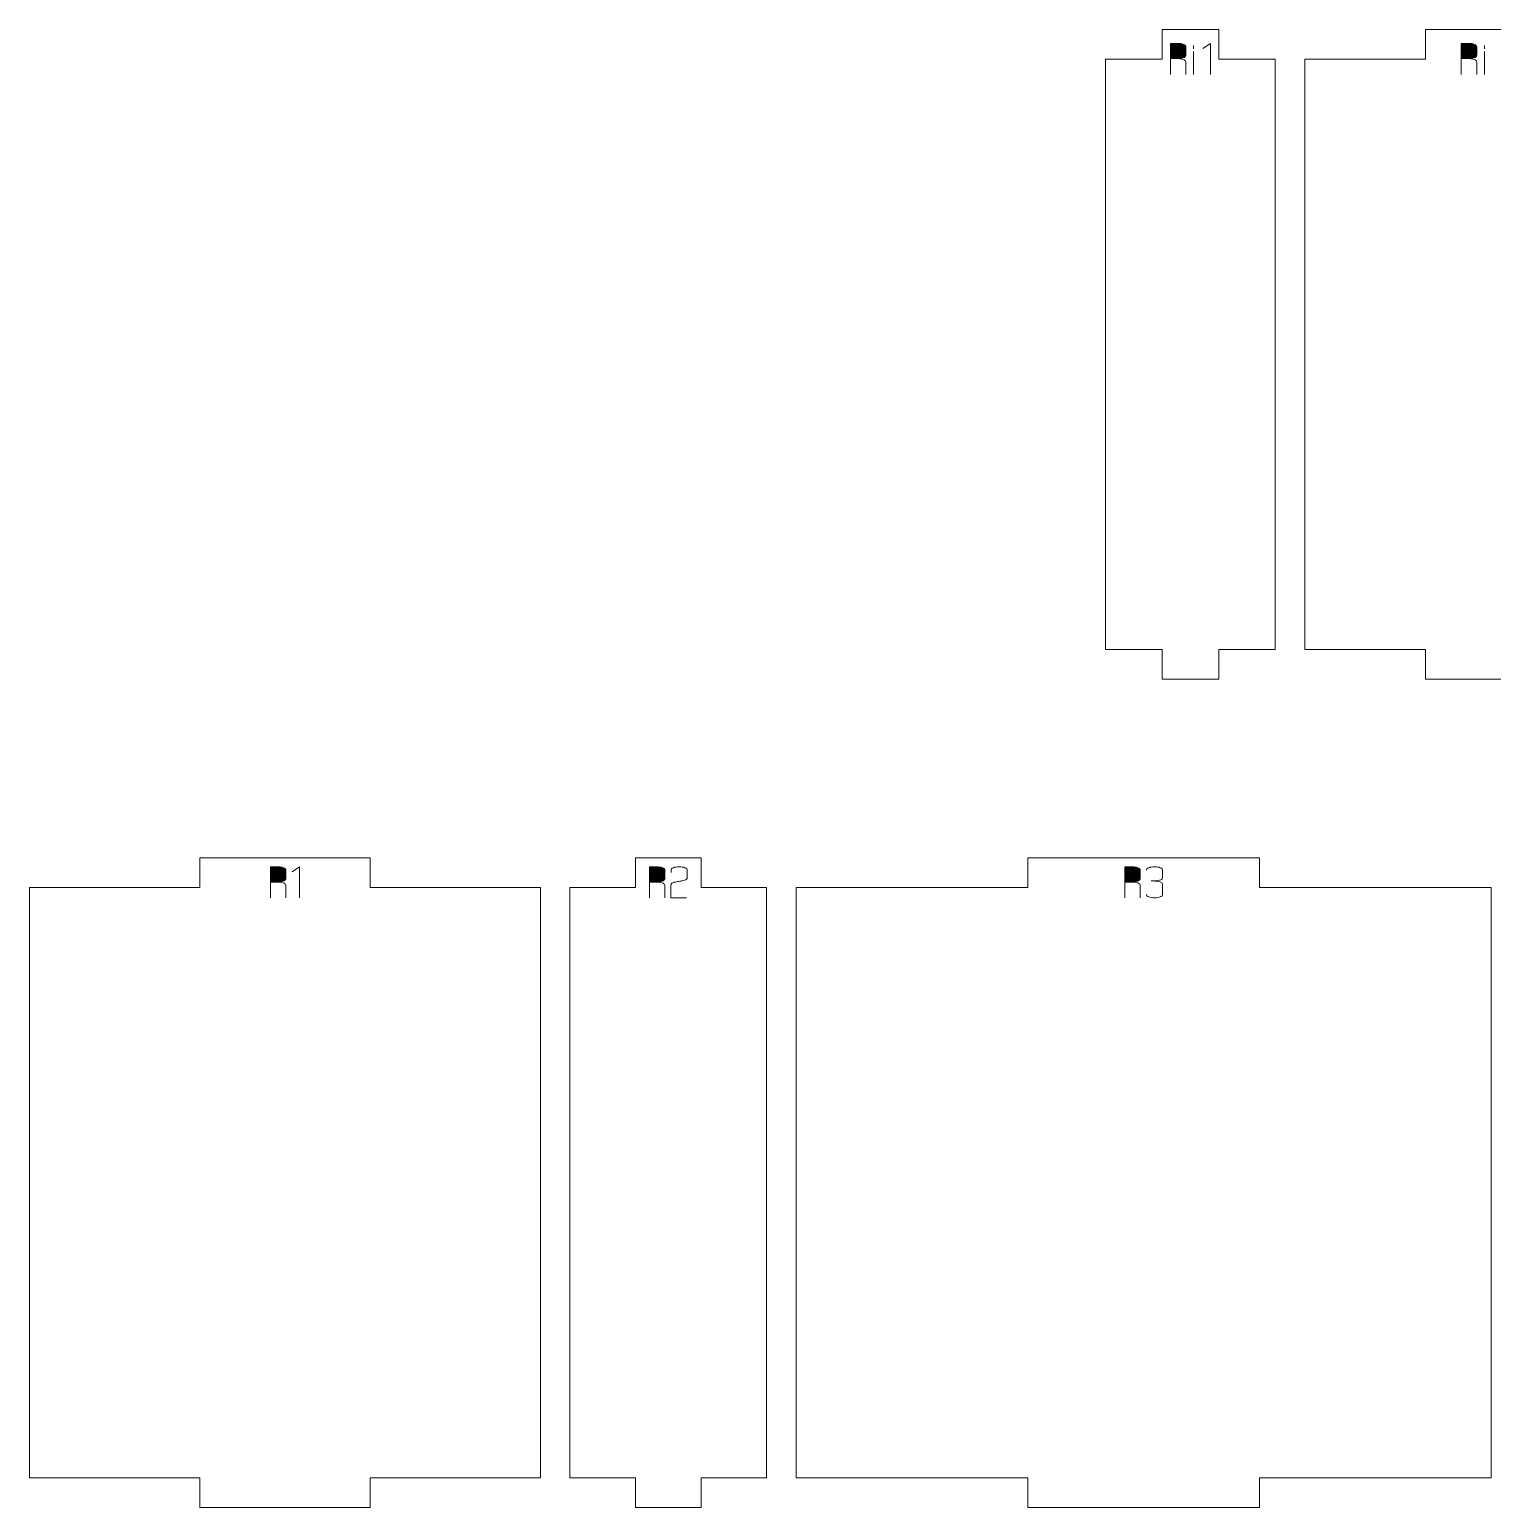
# Model space of a CAD drawing. Header units: centimetres. Extents: x -249 to 275, y -506 to 461.
# Drawn here: x 38 to 52.86, y 61.66 to 76.68 of the extents above; entities that cross this region are included whole.
import ezdxf

# ---------------------------------------------------------------- set-up
doc = ezdxf.new("R2010")
doc.units = ezdxf.units.CM
doc.header["$MEASUREMENT"] = 0
doc.layers.add('Capa 1', color=7, linetype='Continuous')

msp = doc.modelspace()

# ---------------------------------------------------------------- hatches: boundary and pattern name
at = {"layer": 'Capa 1', "true_color": 0x3e4095}
h = msp.add_hatch(color=175, dxfattribs=at)
edge = h.paths.add_edge_path()
edge.add_spline(control_points=[(49.66477, 76.38136), (49.69718, 76.3835), (49.71904, 76.3877), (49.73035, 76.39397), (49.74167, 76.40024), (49.74732, 76.40735), (49.74732, 76.4153), (49.74732, 76.4153), (49.74732, 76.50106), (49.74732, 76.50106), (49.74732, 76.51084), (49.7393, 76.51917), (49.72325, 76.52605), (49.70719, 76.53293), (49.6877, 76.53637), (49.66477, 76.53637), (49.66477, 76.53637), (49.59002, 76.53637), (49.59002, 76.53637), (49.59002, 76.53637), (49.59002, 76.38136), (49.59002, 76.38136), (49.59002, 76.38136), (49.66477, 76.38136), (49.66477, 76.38136)], knot_values=[0, 0, 0, 0, 0.125, 0.125, 0.125, 0.25, 0.25, 0.25, 0.375, 0.375, 0.375, 0.5, 0.5, 0.5, 0.625, 0.625, 0.625, 0.75, 0.75, 0.75, 0.875, 0.875, 0.875, 1, 1, 1, 1], degree=3, periodic=1)
h = msp.add_hatch(color=175, dxfattribs=at)
edge = h.paths.add_edge_path()
edge.add_spline(control_points=[(49.59002, 76.21993), (49.59002, 76.21993), (49.59002, 76.53637), (49.59002, 76.53637), (49.59002, 76.53637), (49.66477, 76.53637), (49.66477, 76.53637), (49.6877, 76.53637), (49.70719, 76.53293), (49.72325, 76.52605), (49.7393, 76.51917), (49.74732, 76.51084), (49.74732, 76.50106), (49.74732, 76.50106), (49.74732, 76.4153), (49.74732, 76.4153), (49.74732, 76.40735), (49.74167, 76.40024), (49.73035, 76.39397), (49.71904, 76.3877), (49.69718, 76.3835), (49.66477, 76.38136), (49.69718, 76.37922), (49.71904, 76.37502), (49.73035, 76.36875), (49.74167, 76.36248), (49.74732, 76.35537), (49.74732, 76.34742), (49.74732, 76.34742), (49.74732, 76.21993), (49.74732, 76.21993), (49.74732, 76.21993), (49.74732, 76.34742), (49.74732, 76.34742), (49.74732, 76.35537), (49.74167, 76.36248), (49.73035, 76.36875), (49.71904, 76.37502), (49.69718, 76.37922), (49.66477, 76.38136), (49.66477, 76.38136), (49.59002, 76.38136), (49.59002, 76.38136), (49.59002, 76.38136), (49.59002, 76.21993), (49.59002, 76.21993)], knot_values=[0, 0, 0, 0, 0.06666667, 0.06666667, 0.06666667, 0.13333333, 0.13333333, 0.13333333, 0.2, 0.2, 0.2, 0.26666667, 0.26666667, 0.26666667, 0.33333333, 0.33333333, 0.33333333, 0.4, 0.4, 0.4, 0.46666667, 0.46666667, 0.46666667, 0.53333333, 0.53333333, 0.53333333, 0.6, 0.6, 0.6, 0.66666667, 0.66666667, 0.66666667, 0.73333333, 0.73333333, 0.73333333, 0.8, 0.8, 0.8, 0.86666667, 0.86666667, 0.86666667, 0.93333333, 0.93333333, 0.93333333, 1, 1, 1, 1], degree=3, periodic=1)
h = msp.add_hatch(color=175, dxfattribs=at)
edge = h.paths.add_edge_path()
edge.add_spline(control_points=[(49.82528, 76.48271), (49.82528, 76.48271), (49.82574, 76.51527), (49.82574, 76.51527), (49.82574, 76.51527), (49.82528, 76.48271), (49.82528, 76.48271)], knot_values=[0, 0, 0, 0, 0.5, 0.5, 0.5, 1, 1, 1, 1], degree=3, periodic=1)
h = msp.add_hatch(color=175, dxfattribs=at)
edge = h.paths.add_edge_path()
edge.add_spline(control_points=[(49.82528, 76.21993), (49.82528, 76.21993), (49.82528, 76.45382), (49.82528, 76.45382), (49.82528, 76.45382), (49.82528, 76.21993), (49.82528, 76.21993)], knot_values=[0, 0, 0, 0, 0.5, 0.5, 0.5, 1, 1, 1, 1], degree=3, periodic=1)
h = msp.add_hatch(color=175, dxfattribs=at)
edge = h.paths.add_edge_path()
edge.add_spline(control_points=[(49.99635, 76.53683), (49.99635, 76.53683), (49.92022, 76.48409), (49.92022, 76.48409), (49.92022, 76.48409), (49.99635, 76.53683), (49.99635, 76.53683), (49.99635, 76.53683), (49.99635, 76.21993), (49.99635, 76.21993), (49.99635, 76.21993), (49.99635, 76.53683), (49.99635, 76.53683)], knot_values=[0, 0, 0, 0, 0.25, 0.25, 0.25, 0.5, 0.5, 0.5, 0.75, 0.75, 0.75, 1, 1, 1, 1], degree=3, periodic=1)
h = msp.add_hatch(color=175, dxfattribs=at)
edge = h.paths.add_edge_path()
edge.add_spline(control_points=[(52.6209, 76.38136), (52.65331, 76.3835), (52.67517, 76.3877), (52.68648, 76.39397), (52.6978, 76.40024), (52.70345, 76.40735), (52.70345, 76.4153), (52.70345, 76.4153), (52.70345, 76.50106), (52.70345, 76.50106), (52.70345, 76.51084), (52.69543, 76.51917), (52.67938, 76.52605), (52.66332, 76.53293), (52.64383, 76.53637), (52.6209, 76.53637), (52.6209, 76.53637), (52.54615, 76.53637), (52.54615, 76.53637), (52.54615, 76.53637), (52.54615, 76.38136), (52.54615, 76.38136), (52.54615, 76.38136), (52.6209, 76.38136), (52.6209, 76.38136)], knot_values=[0, 0, 0, 0, 0.125, 0.125, 0.125, 0.25, 0.25, 0.25, 0.375, 0.375, 0.375, 0.5, 0.5, 0.5, 0.625, 0.625, 0.625, 0.75, 0.75, 0.75, 0.875, 0.875, 0.875, 1, 1, 1, 1], degree=3, periodic=1)
h = msp.add_hatch(color=175, dxfattribs=at)
edge = h.paths.add_edge_path()
edge.add_spline(control_points=[(52.54615, 76.21993), (52.54615, 76.21993), (52.54615, 76.53637), (52.54615, 76.53637), (52.54615, 76.53637), (52.6209, 76.53637), (52.6209, 76.53637), (52.64383, 76.53637), (52.66332, 76.53293), (52.67938, 76.52605), (52.69543, 76.51917), (52.70345, 76.51084), (52.70345, 76.50106), (52.70345, 76.50106), (52.70345, 76.4153), (52.70345, 76.4153), (52.70345, 76.40735), (52.6978, 76.40024), (52.68648, 76.39397), (52.67517, 76.3877), (52.65331, 76.3835), (52.6209, 76.38136), (52.65331, 76.37922), (52.67517, 76.37502), (52.68648, 76.36875), (52.6978, 76.36248), (52.70345, 76.35537), (52.70345, 76.34742), (52.70345, 76.34742), (52.70345, 76.21993), (52.70345, 76.21993), (52.70345, 76.21993), (52.70345, 76.34742), (52.70345, 76.34742), (52.70345, 76.35537), (52.6978, 76.36248), (52.68648, 76.36875), (52.67517, 76.37502), (52.65331, 76.37922), (52.6209, 76.38136), (52.6209, 76.38136), (52.54615, 76.38136), (52.54615, 76.38136), (52.54615, 76.38136), (52.54615, 76.21993), (52.54615, 76.21993)], knot_values=[0, 0, 0, 0, 0.06666667, 0.06666667, 0.06666667, 0.13333333, 0.13333333, 0.13333333, 0.2, 0.2, 0.2, 0.26666667, 0.26666667, 0.26666667, 0.33333333, 0.33333333, 0.33333333, 0.4, 0.4, 0.4, 0.46666667, 0.46666667, 0.46666667, 0.53333333, 0.53333333, 0.53333333, 0.6, 0.6, 0.6, 0.66666667, 0.66666667, 0.66666667, 0.73333333, 0.73333333, 0.73333333, 0.8, 0.8, 0.8, 0.86666667, 0.86666667, 0.86666667, 0.93333333, 0.93333333, 0.93333333, 1, 1, 1, 1], degree=3, periodic=1)
h = msp.add_hatch(color=175, dxfattribs=at)
edge = h.paths.add_edge_path()
edge.add_spline(control_points=[(52.78141, 76.48271), (52.78141, 76.48271), (52.78187, 76.51527), (52.78187, 76.51527), (52.78187, 76.51527), (52.78141, 76.48271), (52.78141, 76.48271)], knot_values=[0, 0, 0, 0, 0.5, 0.5, 0.5, 1, 1, 1, 1], degree=3, periodic=1)
h = msp.add_hatch(color=175, dxfattribs=at)
edge = h.paths.add_edge_path()
edge.add_spline(control_points=[(52.78141, 76.21993), (52.78141, 76.21993), (52.78141, 76.45382), (52.78141, 76.45382), (52.78141, 76.45382), (52.78141, 76.21993), (52.78141, 76.21993)], knot_values=[0, 0, 0, 0, 0.5, 0.5, 0.5, 1, 1, 1, 1], degree=3, periodic=1)
h = msp.add_hatch(color=175, dxfattribs=at)
edge = h.paths.add_edge_path()
edge.add_spline(control_points=[(40.51949, 68.01522), (40.5519, 68.01736), (40.57376, 68.02156), (40.58507, 68.02783), (40.59639, 68.0341), (40.60204, 68.04121), (40.60204, 68.04916), (40.60204, 68.04916), (40.60204, 68.13492), (40.60204, 68.13492), (40.60204, 68.1447), (40.59402, 68.15303), (40.57797, 68.15991), (40.56191, 68.16679), (40.54242, 68.17023), (40.51949, 68.17023), (40.51949, 68.17023), (40.44474, 68.17023), (40.44474, 68.17023), (40.44474, 68.17023), (40.44474, 68.01522), (40.44474, 68.01522), (40.44474, 68.01522), (40.51949, 68.01522), (40.51949, 68.01522)], knot_values=[0, 0, 0, 0, 0.125, 0.125, 0.125, 0.25, 0.25, 0.25, 0.375, 0.375, 0.375, 0.5, 0.5, 0.5, 0.625, 0.625, 0.625, 0.75, 0.75, 0.75, 0.875, 0.875, 0.875, 1, 1, 1, 1], degree=3, periodic=1)
h = msp.add_hatch(color=175, dxfattribs=at)
edge = h.paths.add_edge_path()
edge.add_spline(control_points=[(40.44474, 67.85379), (40.44474, 67.85379), (40.44474, 68.17023), (40.44474, 68.17023), (40.44474, 68.17023), (40.51949, 68.17023), (40.51949, 68.17023), (40.54242, 68.17023), (40.56191, 68.16679), (40.57797, 68.15991), (40.59402, 68.15303), (40.60204, 68.1447), (40.60204, 68.13492), (40.60204, 68.13492), (40.60204, 68.04916), (40.60204, 68.04916), (40.60204, 68.04121), (40.59639, 68.0341), (40.58507, 68.02783), (40.57376, 68.02156), (40.5519, 68.01736), (40.51949, 68.01522), (40.5519, 68.01308), (40.57376, 68.00888), (40.58507, 68.00261), (40.59639, 67.99634), (40.60204, 67.98923), (40.60204, 67.98128), (40.60204, 67.98128), (40.60204, 67.85379), (40.60204, 67.85379), (40.60204, 67.85379), (40.60204, 67.98128), (40.60204, 67.98128), (40.60204, 67.98923), (40.59639, 67.99634), (40.58507, 68.00261), (40.57376, 68.00888), (40.5519, 68.01308), (40.51949, 68.01522), (40.51949, 68.01522), (40.44474, 68.01522), (40.44474, 68.01522), (40.44474, 68.01522), (40.44474, 67.85379), (40.44474, 67.85379)], knot_values=[0, 0, 0, 0, 0.06666667, 0.06666667, 0.06666667, 0.13333333, 0.13333333, 0.13333333, 0.2, 0.2, 0.2, 0.26666667, 0.26666667, 0.26666667, 0.33333333, 0.33333333, 0.33333333, 0.4, 0.4, 0.4, 0.46666667, 0.46666667, 0.46666667, 0.53333333, 0.53333333, 0.53333333, 0.6, 0.6, 0.6, 0.66666667, 0.66666667, 0.66666667, 0.73333333, 0.73333333, 0.73333333, 0.8, 0.8, 0.8, 0.86666667, 0.86666667, 0.86666667, 0.93333333, 0.93333333, 0.93333333, 1, 1, 1, 1], degree=3, periodic=1)
h = msp.add_hatch(color=175, dxfattribs=at)
edge = h.paths.add_edge_path()
edge.add_spline(control_points=[(40.741, 68.17069), (40.741, 68.17069), (40.66487, 68.11795), (40.66487, 68.11795), (40.66487, 68.11795), (40.741, 68.17069), (40.741, 68.17069), (40.741, 68.17069), (40.741, 67.85379), (40.741, 67.85379), (40.741, 67.85379), (40.741, 68.17069), (40.741, 68.17069)], knot_values=[0, 0, 0, 0, 0.25, 0.25, 0.25, 0.5, 0.5, 0.5, 0.75, 0.75, 0.75, 1, 1, 1, 1], degree=3, periodic=1)
h = msp.add_hatch(color=175, dxfattribs=at)
edge = h.paths.add_edge_path()
edge.add_spline(control_points=[(44.3701, 68.01522), (44.40251, 68.01736), (44.42437, 68.02156), (44.43568, 68.02783), (44.447, 68.0341), (44.45265, 68.04121), (44.45265, 68.04916), (44.45265, 68.04916), (44.45265, 68.13492), (44.45265, 68.13492), (44.45265, 68.1447), (44.44463, 68.15303), (44.42858, 68.15991), (44.41252, 68.16679), (44.39303, 68.17023), (44.3701, 68.17023), (44.3701, 68.17023), (44.29535, 68.17023), (44.29535, 68.17023), (44.29535, 68.17023), (44.29535, 68.01522), (44.29535, 68.01522), (44.29535, 68.01522), (44.3701, 68.01522), (44.3701, 68.01522)], knot_values=[0, 0, 0, 0, 0.125, 0.125, 0.125, 0.25, 0.25, 0.25, 0.375, 0.375, 0.375, 0.5, 0.5, 0.5, 0.625, 0.625, 0.625, 0.75, 0.75, 0.75, 0.875, 0.875, 0.875, 1, 1, 1, 1], degree=3, periodic=1)
h = msp.add_hatch(color=175, dxfattribs=at)
edge = h.paths.add_edge_path()
edge.add_spline(control_points=[(44.29535, 67.85379), (44.29535, 67.85379), (44.29535, 68.17023), (44.29535, 68.17023), (44.29535, 68.17023), (44.3701, 68.17023), (44.3701, 68.17023), (44.39303, 68.17023), (44.41252, 68.16679), (44.42858, 68.15991), (44.44463, 68.15303), (44.45265, 68.1447), (44.45265, 68.13492), (44.45265, 68.13492), (44.45265, 68.04916), (44.45265, 68.04916), (44.45265, 68.04121), (44.447, 68.0341), (44.43568, 68.02783), (44.42437, 68.02156), (44.40251, 68.01736), (44.3701, 68.01522), (44.40251, 68.01308), (44.42437, 68.00888), (44.43568, 68.00261), (44.447, 67.99634), (44.45265, 67.98923), (44.45265, 67.98128), (44.45265, 67.98128), (44.45265, 67.85379), (44.45265, 67.85379), (44.45265, 67.85379), (44.45265, 67.98128), (44.45265, 67.98128), (44.45265, 67.98923), (44.447, 67.99634), (44.43568, 68.00261), (44.42437, 68.00888), (44.40251, 68.01308), (44.3701, 68.01522), (44.3701, 68.01522), (44.29535, 68.01522), (44.29535, 68.01522), (44.29535, 68.01522), (44.29535, 67.85379), (44.29535, 67.85379)], knot_values=[0, 0, 0, 0, 0.06666667, 0.06666667, 0.06666667, 0.13333333, 0.13333333, 0.13333333, 0.2, 0.2, 0.2, 0.26666667, 0.26666667, 0.26666667, 0.33333333, 0.33333333, 0.33333333, 0.4, 0.4, 0.4, 0.46666667, 0.46666667, 0.46666667, 0.53333333, 0.53333333, 0.53333333, 0.6, 0.6, 0.6, 0.66666667, 0.66666667, 0.66666667, 0.73333333, 0.73333333, 0.73333333, 0.8, 0.8, 0.8, 0.86666667, 0.86666667, 0.86666667, 0.93333333, 0.93333333, 0.93333333, 1, 1, 1, 1], degree=3, periodic=1)
h = msp.add_hatch(color=175, dxfattribs=at)
edge = h.paths.add_edge_path()
edge.add_spline(control_points=[(44.51502, 67.85379), (44.51502, 67.85379), (44.51502, 67.98633), (44.51502, 67.98633), (44.51594, 67.99825), (44.52679, 68.00742), (44.54758, 68.01384), (44.55614, 68.01446), (44.56432, 68.01545), (44.57212, 68.01683), (44.57991, 68.0182), (44.58779, 68.01965), (44.59574, 68.02118), (44.61041, 68.02363), (44.62165, 68.02562), (44.62944, 68.02714), (44.63724, 68.02867), (44.64481, 68.03066), (44.65215, 68.03311), (44.6711, 68.04014), (44.68058, 68.04916), (44.68058, 68.06016), (44.68058, 68.06016), (44.68058, 68.13492), (44.68058, 68.13492), (44.68058, 68.1447), (44.67271, 68.15303), (44.65696, 68.15991), (44.64122, 68.16679), (44.62157, 68.17023), (44.59803, 68.17023), (44.57449, 68.17023), (44.55484, 68.16679), (44.5391, 68.15991), (44.52335, 68.15303), (44.51548, 68.1447), (44.51548, 68.13492), (44.51548, 68.13492), (44.51548, 68.11245), (44.51548, 68.11245), (44.51548, 68.11245), (44.51548, 68.13492), (44.51548, 68.13492), (44.51548, 68.1447), (44.52335, 68.15303), (44.5391, 68.15991), (44.55484, 68.16679), (44.57449, 68.17023), (44.59803, 68.17023), (44.62157, 68.17023), (44.64122, 68.16679), (44.65696, 68.15991), (44.67271, 68.15303), (44.68058, 68.1447), (44.68058, 68.13492), (44.68058, 68.13492), (44.68058, 68.06016), (44.68058, 68.06016), (44.68058, 68.04916), (44.6711, 68.04014), (44.65215, 68.03311), (44.64481, 68.03066), (44.63724, 68.02867), (44.62944, 68.02714), (44.62165, 68.02562), (44.61041, 68.02363), (44.59574, 68.02118), (44.58779, 68.01965), (44.57991, 68.0182), (44.57212, 68.01683), (44.56432, 68.01545), (44.55614, 68.01446), (44.54758, 68.01384), (44.52679, 68.00742), (44.51594, 67.99825), (44.51502, 67.98633), (44.51502, 67.98633), (44.51502, 67.85379), (44.51502, 67.85379), (44.51502, 67.85379), (44.67187, 67.85379), (44.67187, 67.85379), (44.67187, 67.85379), (44.51502, 67.85379), (44.51502, 67.85379)], knot_values=[0, 0, 0, 0, 0.03571429, 0.03571429, 0.03571429, 0.07142857, 0.07142857, 0.07142857, 0.10714286, 0.10714286, 0.10714286, 0.14285714, 0.14285714, 0.14285714, 0.17857143, 0.17857143, 0.17857143, 0.21428571, 0.21428571, 0.21428571, 0.25, 0.25, 0.25, 0.28571429, 0.28571429, 0.28571429, 0.32142857, 0.32142857, 0.32142857, 0.35714286, 0.35714286, 0.35714286, 0.39285714, 0.39285714, 0.39285714, 0.42857143, 0.42857143, 0.42857143, 0.46428571, 0.46428571, 0.46428571, 0.5, 0.5, 0.5, 0.53571429, 0.53571429, 0.53571429, 0.57142857, 0.57142857, 0.57142857, 0.60714286, 0.60714286, 0.60714286, 0.64285714, 0.64285714, 0.64285714, 0.67857143, 0.67857143, 0.67857143, 0.71428571, 0.71428571, 0.71428571, 0.75, 0.75, 0.75, 0.78571429, 0.78571429, 0.78571429, 0.82142857, 0.82142857, 0.82142857, 0.85714286, 0.85714286, 0.85714286, 0.89285714, 0.89285714, 0.89285714, 0.92857143, 0.92857143, 0.92857143, 0.96428571, 0.96428571, 0.96428571, 1, 1, 1, 1], degree=3, periodic=1)
h = msp.add_hatch(color=175, dxfattribs=at)
edge = h.paths.add_edge_path()
edge.add_spline(control_points=[(49.20065, 68.01522), (49.23306, 68.01736), (49.25492, 68.02156), (49.26623, 68.02783), (49.27755, 68.0341), (49.2832, 68.04121), (49.2832, 68.04916), (49.2832, 68.04916), (49.2832, 68.13492), (49.2832, 68.13492), (49.2832, 68.1447), (49.27518, 68.15303), (49.25913, 68.15991), (49.24307, 68.16679), (49.22358, 68.17023), (49.20065, 68.17023), (49.20065, 68.17023), (49.1259, 68.17023), (49.1259, 68.17023), (49.1259, 68.17023), (49.1259, 68.01522), (49.1259, 68.01522), (49.1259, 68.01522), (49.20065, 68.01522), (49.20065, 68.01522)], knot_values=[0, 0, 0, 0, 0.125, 0.125, 0.125, 0.25, 0.25, 0.25, 0.375, 0.375, 0.375, 0.5, 0.5, 0.5, 0.625, 0.625, 0.625, 0.75, 0.75, 0.75, 0.875, 0.875, 0.875, 1, 1, 1, 1], degree=3, periodic=1)
h = msp.add_hatch(color=175, dxfattribs=at)
edge = h.paths.add_edge_path()
edge.add_spline(control_points=[(49.1259, 67.85379), (49.1259, 67.85379), (49.1259, 68.17023), (49.1259, 68.17023), (49.1259, 68.17023), (49.20065, 68.17023), (49.20065, 68.17023), (49.22358, 68.17023), (49.24307, 68.16679), (49.25913, 68.15991), (49.27518, 68.15303), (49.2832, 68.1447), (49.2832, 68.13492), (49.2832, 68.13492), (49.2832, 68.04916), (49.2832, 68.04916), (49.2832, 68.04121), (49.27755, 68.0341), (49.26623, 68.02783), (49.25492, 68.02156), (49.23306, 68.01736), (49.20065, 68.01522), (49.23306, 68.01308), (49.25492, 68.00888), (49.26623, 68.00261), (49.27755, 67.99634), (49.2832, 67.98923), (49.2832, 67.98128), (49.2832, 67.98128), (49.2832, 67.85379), (49.2832, 67.85379), (49.2832, 67.85379), (49.2832, 67.98128), (49.2832, 67.98128), (49.2832, 67.98923), (49.27755, 67.99634), (49.26623, 68.00261), (49.25492, 68.00888), (49.23306, 68.01308), (49.20065, 68.01522), (49.20065, 68.01522), (49.1259, 68.01522), (49.1259, 68.01522), (49.1259, 68.01522), (49.1259, 67.85379), (49.1259, 67.85379)], knot_values=[0, 0, 0, 0, 0.06666667, 0.06666667, 0.06666667, 0.13333333, 0.13333333, 0.13333333, 0.2, 0.2, 0.2, 0.26666667, 0.26666667, 0.26666667, 0.33333333, 0.33333333, 0.33333333, 0.4, 0.4, 0.4, 0.46666667, 0.46666667, 0.46666667, 0.53333333, 0.53333333, 0.53333333, 0.6, 0.6, 0.6, 0.66666667, 0.66666667, 0.66666667, 0.73333333, 0.73333333, 0.73333333, 0.8, 0.8, 0.8, 0.86666667, 0.86666667, 0.86666667, 0.93333333, 0.93333333, 0.93333333, 1, 1, 1, 1], degree=3, periodic=1)
h = msp.add_hatch(color=175, dxfattribs=at)
edge = h.paths.add_edge_path()
edge.add_spline(control_points=[(49.42858, 67.85379), (49.40504, 67.85379), (49.38539, 67.85723), (49.36965, 67.86411), (49.3539, 67.87099), (49.34603, 67.87932), (49.34603, 67.8891), (49.34603, 67.87932), (49.3539, 67.87099), (49.36965, 67.86411), (49.38539, 67.85723), (49.40504, 67.85379), (49.42858, 67.85379), (49.45212, 67.85379), (49.47177, 67.85723), (49.48751, 67.86411), (49.50326, 67.87099), (49.51113, 67.87932), (49.51113, 67.8891), (49.51113, 67.8891), (49.51113, 67.99229), (49.51113, 67.99229), (49.51113, 68.00055), (49.50547, 68.00773), (49.49416, 68.01384), (49.48285, 68.01996), (49.44968, 68.02409), (49.39464, 68.02623), (49.44937, 68.02959), (49.48224, 68.03357), (49.49324, 68.03815), (49.50425, 68.04274), (49.51021, 68.05023), (49.51113, 68.06062), (49.51113, 68.06062), (49.51113, 68.13492), (49.51113, 68.13492), (49.51113, 68.1447), (49.50326, 68.15303), (49.48751, 68.15991), (49.47177, 68.16679), (49.45212, 68.17023), (49.42858, 68.17023), (49.40504, 68.17023), (49.38539, 68.16679), (49.36965, 68.15991), (49.3539, 68.15303), (49.34603, 68.1447), (49.34603, 68.13492), (49.34603, 68.1447), (49.3539, 68.15303), (49.36965, 68.15991), (49.38539, 68.16679), (49.40504, 68.17023), (49.42858, 68.17023), (49.45212, 68.17023), (49.47177, 68.16679), (49.48751, 68.15991), (49.50326, 68.15303), (49.51113, 68.1447), (49.51113, 68.13492), (49.51113, 68.13492), (49.51113, 68.06062), (49.51113, 68.06062), (49.51021, 68.05023), (49.50425, 68.04274), (49.49324, 68.03815), (49.48224, 68.03357), (49.44937, 68.02959), (49.39464, 68.02623), (49.44968, 68.02409), (49.48285, 68.01996), (49.49416, 68.01384), (49.50547, 68.00773), (49.51113, 68.00055), (49.51113, 67.99229), (49.51113, 67.99229), (49.51113, 67.8891), (49.51113, 67.8891), (49.51113, 67.87932), (49.50326, 67.87099), (49.48751, 67.86411), (49.47177, 67.85723), (49.45212, 67.85379), (49.42858, 67.85379)], knot_values=[0, 0, 0, 0, 0.03571429, 0.03571429, 0.03571429, 0.07142857, 0.07142857, 0.07142857, 0.10714286, 0.10714286, 0.10714286, 0.14285714, 0.14285714, 0.14285714, 0.17857143, 0.17857143, 0.17857143, 0.21428571, 0.21428571, 0.21428571, 0.25, 0.25, 0.25, 0.28571429, 0.28571429, 0.28571429, 0.32142857, 0.32142857, 0.32142857, 0.35714286, 0.35714286, 0.35714286, 0.39285714, 0.39285714, 0.39285714, 0.42857143, 0.42857143, 0.42857143, 0.46428571, 0.46428571, 0.46428571, 0.5, 0.5, 0.5, 0.53571429, 0.53571429, 0.53571429, 0.57142857, 0.57142857, 0.57142857, 0.60714286, 0.60714286, 0.60714286, 0.64285714, 0.64285714, 0.64285714, 0.67857143, 0.67857143, 0.67857143, 0.71428571, 0.71428571, 0.71428571, 0.75, 0.75, 0.75, 0.78571429, 0.78571429, 0.78571429, 0.82142857, 0.82142857, 0.82142857, 0.85714286, 0.85714286, 0.85714286, 0.89285714, 0.89285714, 0.89285714, 0.92857143, 0.92857143, 0.92857143, 0.96428571, 0.96428571, 0.96428571, 1, 1, 1, 1], degree=3, periodic=1)

# ---------------------------------------------------------------- linework, layer by layer
at = {"layer": 'Capa 1', "color": 240, "lineweight": 20}
for points in [[(48.93049, 76.37713), (48.93049, 76.37713), (48.93049, 70.37713), (48.93049, 70.37713), (48.93049, 70.37713), (49.50562, 70.37713), (49.50562, 70.37713), (49.50562, 70.37713), (49.50562, 70.07713), (49.50562, 70.07713), (49.50562, 70.07713), (50.08075, 70.07713), (50.08075, 70.07713), (50.08075, 70.07713), (50.08075, 70.37713), (50.08075, 70.37713), (50.08075, 70.37713), (50.65588, 70.37713), (50.65588, 70.37713), (50.65588, 70.37713), (50.65588, 76.37713), (50.65588, 76.37713), (50.65588, 76.37713), (50.08075, 76.37713), (50.08075, 76.37713), (50.08075, 76.37713), (50.08075, 76.67713), (50.08075, 76.67713), (50.08075, 76.67713), (49.50562, 76.67713), (49.50562, 76.67713), (49.50562, 76.67713), (49.50562, 76.37713), (49.50562, 76.37713), (49.50562, 76.37713), (48.93049, 76.37713), (48.93049, 76.37713)], [(50.95588, 76.37713), (50.95588, 76.37713), (50.95588, 70.37713), (50.95588, 70.37713), (50.95588, 70.37713), (52.18116, 70.37713), (52.18116, 70.37713), (52.18116, 70.37713), (52.18116, 70.07713), (52.18116, 70.07713), (52.18116, 70.07713), (53.40644, 70.07713), (53.40644, 70.07713), (53.40644, 70.07713), (53.40644, 70.37713), (53.40644, 70.37713), (53.40644, 70.37713), (54.63171, 70.37713), (54.63171, 70.37713), (54.63171, 70.37713), (54.63171, 76.37713), (54.63171, 76.37713), (54.63171, 76.37713), (53.40644, 76.37713), (53.40644, 76.37713), (53.40644, 76.37713), (53.40644, 76.67713), (53.40644, 76.67713), (53.40644, 76.67713), (52.18116, 76.67713), (52.18116, 76.67713), (52.18116, 76.67713), (52.18116, 76.37713), (52.18116, 76.37713), (52.18116, 76.37713), (50.95588, 76.37713), (50.95588, 76.37713)], [(37.99708, 67.96019), (37.99708, 67.96019), (37.99708, 61.96019), (37.99708, 61.96019), (37.99708, 61.96019), (39.7276, 61.96019), (39.7276, 61.96019), (39.7276, 61.96019), (39.7276, 61.66019), (39.7276, 61.66019), (39.7276, 61.66019), (41.45813, 61.66019), (41.45813, 61.66019), (41.45813, 61.66019), (41.45813, 61.96019), (41.45813, 61.96019), (41.45813, 61.96019), (43.18865, 61.96019), (43.18865, 61.96019), (43.18865, 61.96019), (43.18865, 67.96019), (43.18865, 67.96019), (43.18865, 67.96019), (41.45813, 67.96019), (41.45813, 67.96019), (41.45813, 67.96019), (41.45813, 68.26019), (41.45813, 68.26019), (41.45813, 68.26019), (39.7276, 68.26019), (39.7276, 68.26019), (39.7276, 68.26019), (39.7276, 67.96019), (39.7276, 67.96019), (39.7276, 67.96019), (37.99708, 67.96019), (37.99708, 67.96019)], [(43.48865, 67.96019), (43.48865, 67.96019), (43.48865, 61.96019), (43.48865, 61.96019), (43.48865, 61.96019), (44.15486, 61.96019), (44.15486, 61.96019), (44.15486, 61.96019), (44.15486, 61.66019), (44.15486, 61.66019), (44.15486, 61.66019), (44.82108, 61.66019), (44.82108, 61.66019), (44.82108, 61.66019), (44.82108, 61.96019), (44.82108, 61.96019), (44.82108, 61.96019), (45.48729, 61.96019), (45.48729, 61.96019), (45.48729, 61.96019), (45.48729, 67.96019), (45.48729, 67.96019), (45.48729, 67.96019), (44.82108, 67.96019), (44.82108, 67.96019), (44.82108, 67.96019), (44.82108, 68.26019), (44.82108, 68.26019), (44.82108, 68.26019), (44.15486, 68.26019), (44.15486, 68.26019), (44.15486, 68.26019), (44.15486, 67.96019), (44.15486, 67.96019), (44.15486, 67.96019), (43.48865, 67.96019), (43.48865, 67.96019)], [(45.78729, 67.96019), (45.78729, 67.96019), (45.78729, 61.96019), (45.78729, 61.96019), (45.78729, 61.96019), (48.14144, 61.96019), (48.14144, 61.96019), (48.14144, 61.96019), (48.14144, 61.66019), (48.14144, 61.66019), (48.14144, 61.66019), (50.4956, 61.66019), (50.4956, 61.66019), (50.4956, 61.66019), (50.4956, 61.96019), (50.4956, 61.96019), (50.4956, 61.96019), (52.84975, 61.96019), (52.84975, 61.96019), (52.84975, 61.96019), (52.84975, 67.96019), (52.84975, 67.96019), (52.84975, 67.96019), (50.4956, 67.96019), (50.4956, 67.96019), (50.4956, 67.96019), (50.4956, 68.26019), (50.4956, 68.26019), (50.4956, 68.26019), (48.14144, 68.26019), (48.14144, 68.26019), (48.14144, 68.26019), (48.14144, 67.96019), (48.14144, 67.96019), (48.14144, 67.96019), (45.78729, 67.96019), (45.78729, 67.96019)]]:
    msp.add_open_spline(points, degree=3, knots=[0, 0, 0, 0, 0.08333333, 0.08333333, 0.08333333, 0.16666667, 0.16666667, 0.16666667, 0.25, 0.25, 0.25, 0.33333333, 0.33333333, 0.33333333, 0.41666667, 0.41666667, 0.41666667, 0.5, 0.5, 0.5, 0.58333333, 0.58333333, 0.58333333, 0.66666667, 0.66666667, 0.66666667, 0.75, 0.75, 0.75, 0.83333333, 0.83333333, 0.83333333, 0.91666667, 0.91666667, 0.91666667, 1, 1, 1, 1], dxfattribs=at)
at = {"layer": 'Capa 1', "color": 114, "lineweight": 9}
for points, knots in [([(49.66477, 76.38136), (49.69718, 76.3835), (49.71904, 76.3877), (49.73035, 76.39397), (49.74167, 76.40024), (49.74732, 76.40735), (49.74732, 76.4153), (49.74732, 76.4153), (49.74732, 76.50106), (49.74732, 76.50106), (49.74732, 76.51084), (49.7393, 76.51917), (49.72325, 76.52605), (49.70719, 76.53293), (49.6877, 76.53637), (49.66477, 76.53637), (49.66477, 76.53637), (49.59002, 76.53637), (49.59002, 76.53637), (49.59002, 76.53637), (49.59002, 76.38136), (49.59002, 76.38136), (49.59002, 76.38136), (49.66477, 76.38136), (49.66477, 76.38136)], [0, 0, 0, 0, 0.125, 0.125, 0.125, 0.25, 0.25, 0.25, 0.375, 0.375, 0.375, 0.5, 0.5, 0.5, 0.625, 0.625, 0.625, 0.75, 0.75, 0.75, 0.875, 0.875, 0.875, 1, 1, 1, 1]), ([(49.59002, 76.21993), (49.59002, 76.21993), (49.59002, 76.53637), (49.59002, 76.53637), (49.59002, 76.53637), (49.66477, 76.53637), (49.66477, 76.53637), (49.6877, 76.53637), (49.70719, 76.53293), (49.72325, 76.52605), (49.7393, 76.51917), (49.74732, 76.51084), (49.74732, 76.50106), (49.74732, 76.50106), (49.74732, 76.4153), (49.74732, 76.4153), (49.74732, 76.40735), (49.74167, 76.40024), (49.73035, 76.39397), (49.71904, 76.3877), (49.69718, 76.3835), (49.66477, 76.38136), (49.69718, 76.37922), (49.71904, 76.37502), (49.73035, 76.36875), (49.74167, 76.36248), (49.74732, 76.35537), (49.74732, 76.34742), (49.74732, 76.34742), (49.74732, 76.21993), (49.74732, 76.21993), (49.74732, 76.21993), (49.74732, 76.34742), (49.74732, 76.34742), (49.74732, 76.35537), (49.74167, 76.36248), (49.73035, 76.36875), (49.71904, 76.37502), (49.69718, 76.37922), (49.66477, 76.38136), (49.66477, 76.38136), (49.59002, 76.38136), (49.59002, 76.38136), (49.59002, 76.38136), (49.59002, 76.21993), (49.59002, 76.21993)], [0, 0, 0, 0, 0.06666667, 0.06666667, 0.06666667, 0.13333333, 0.13333333, 0.13333333, 0.2, 0.2, 0.2, 0.26666667, 0.26666667, 0.26666667, 0.33333333, 0.33333333, 0.33333333, 0.4, 0.4, 0.4, 0.46666667, 0.46666667, 0.46666667, 0.53333333, 0.53333333, 0.53333333, 0.6, 0.6, 0.6, 0.66666667, 0.66666667, 0.66666667, 0.73333333, 0.73333333, 0.73333333, 0.8, 0.8, 0.8, 0.86666667, 0.86666667, 0.86666667, 0.93333333, 0.93333333, 0.93333333, 1, 1, 1, 1]), ([(49.82528, 76.48271), (49.82528, 76.48271), (49.82574, 76.51527), (49.82574, 76.51527), (49.82574, 76.51527), (49.82528, 76.48271), (49.82528, 76.48271)], [0, 0, 0, 0, 0.5, 0.5, 0.5, 1, 1, 1, 1]), ([(49.82528, 76.21993), (49.82528, 76.21993), (49.82528, 76.45382), (49.82528, 76.45382), (49.82528, 76.45382), (49.82528, 76.21993), (49.82528, 76.21993)], [0, 0, 0, 0, 0.5, 0.5, 0.5, 1, 1, 1, 1]), ([(49.99635, 76.53683), (49.99635, 76.53683), (49.92022, 76.48409), (49.92022, 76.48409), (49.92022, 76.48409), (49.99635, 76.53683), (49.99635, 76.53683), (49.99635, 76.53683), (49.99635, 76.21993), (49.99635, 76.21993), (49.99635, 76.21993), (49.99635, 76.53683), (49.99635, 76.53683)], [0, 0, 0, 0, 0.25, 0.25, 0.25, 0.5, 0.5, 0.5, 0.75, 0.75, 0.75, 1, 1, 1, 1]), ([(52.6209, 76.38136), (52.65331, 76.3835), (52.67517, 76.3877), (52.68648, 76.39397), (52.6978, 76.40024), (52.70345, 76.40735), (52.70345, 76.4153), (52.70345, 76.4153), (52.70345, 76.50106), (52.70345, 76.50106), (52.70345, 76.51084), (52.69543, 76.51917), (52.67938, 76.52605), (52.66332, 76.53293), (52.64383, 76.53637), (52.6209, 76.53637), (52.6209, 76.53637), (52.54615, 76.53637), (52.54615, 76.53637), (52.54615, 76.53637), (52.54615, 76.38136), (52.54615, 76.38136), (52.54615, 76.38136), (52.6209, 76.38136), (52.6209, 76.38136)], [0, 0, 0, 0, 0.125, 0.125, 0.125, 0.25, 0.25, 0.25, 0.375, 0.375, 0.375, 0.5, 0.5, 0.5, 0.625, 0.625, 0.625, 0.75, 0.75, 0.75, 0.875, 0.875, 0.875, 1, 1, 1, 1]), ([(52.54615, 76.21993), (52.54615, 76.21993), (52.54615, 76.53637), (52.54615, 76.53637), (52.54615, 76.53637), (52.6209, 76.53637), (52.6209, 76.53637), (52.64383, 76.53637), (52.66332, 76.53293), (52.67938, 76.52605), (52.69543, 76.51917), (52.70345, 76.51084), (52.70345, 76.50106), (52.70345, 76.50106), (52.70345, 76.4153), (52.70345, 76.4153), (52.70345, 76.40735), (52.6978, 76.40024), (52.68648, 76.39397), (52.67517, 76.3877), (52.65331, 76.3835), (52.6209, 76.38136), (52.65331, 76.37922), (52.67517, 76.37502), (52.68648, 76.36875), (52.6978, 76.36248), (52.70345, 76.35537), (52.70345, 76.34742), (52.70345, 76.34742), (52.70345, 76.21993), (52.70345, 76.21993), (52.70345, 76.21993), (52.70345, 76.34742), (52.70345, 76.34742), (52.70345, 76.35537), (52.6978, 76.36248), (52.68648, 76.36875), (52.67517, 76.37502), (52.65331, 76.37922), (52.6209, 76.38136), (52.6209, 76.38136), (52.54615, 76.38136), (52.54615, 76.38136), (52.54615, 76.38136), (52.54615, 76.21993), (52.54615, 76.21993)], [0, 0, 0, 0, 0.06666667, 0.06666667, 0.06666667, 0.13333333, 0.13333333, 0.13333333, 0.2, 0.2, 0.2, 0.26666667, 0.26666667, 0.26666667, 0.33333333, 0.33333333, 0.33333333, 0.4, 0.4, 0.4, 0.46666667, 0.46666667, 0.46666667, 0.53333333, 0.53333333, 0.53333333, 0.6, 0.6, 0.6, 0.66666667, 0.66666667, 0.66666667, 0.73333333, 0.73333333, 0.73333333, 0.8, 0.8, 0.8, 0.86666667, 0.86666667, 0.86666667, 0.93333333, 0.93333333, 0.93333333, 1, 1, 1, 1]), ([(52.78141, 76.48271), (52.78141, 76.48271), (52.78187, 76.51527), (52.78187, 76.51527), (52.78187, 76.51527), (52.78141, 76.48271), (52.78141, 76.48271)], [0, 0, 0, 0, 0.5, 0.5, 0.5, 1, 1, 1, 1]), ([(52.78141, 76.21993), (52.78141, 76.21993), (52.78141, 76.45382), (52.78141, 76.45382), (52.78141, 76.45382), (52.78141, 76.21993), (52.78141, 76.21993)], [0, 0, 0, 0, 0.5, 0.5, 0.5, 1, 1, 1, 1]), ([(40.51949, 68.01522), (40.5519, 68.01736), (40.57376, 68.02156), (40.58507, 68.02783), (40.59639, 68.0341), (40.60204, 68.04121), (40.60204, 68.04916), (40.60204, 68.04916), (40.60204, 68.13492), (40.60204, 68.13492), (40.60204, 68.1447), (40.59402, 68.15303), (40.57797, 68.15991), (40.56191, 68.16679), (40.54242, 68.17023), (40.51949, 68.17023), (40.51949, 68.17023), (40.44474, 68.17023), (40.44474, 68.17023), (40.44474, 68.17023), (40.44474, 68.01522), (40.44474, 68.01522), (40.44474, 68.01522), (40.51949, 68.01522), (40.51949, 68.01522)], [0, 0, 0, 0, 0.125, 0.125, 0.125, 0.25, 0.25, 0.25, 0.375, 0.375, 0.375, 0.5, 0.5, 0.5, 0.625, 0.625, 0.625, 0.75, 0.75, 0.75, 0.875, 0.875, 0.875, 1, 1, 1, 1]), ([(40.44474, 67.85379), (40.44474, 67.85379), (40.44474, 68.17023), (40.44474, 68.17023), (40.44474, 68.17023), (40.51949, 68.17023), (40.51949, 68.17023), (40.54242, 68.17023), (40.56191, 68.16679), (40.57797, 68.15991), (40.59402, 68.15303), (40.60204, 68.1447), (40.60204, 68.13492), (40.60204, 68.13492), (40.60204, 68.04916), (40.60204, 68.04916), (40.60204, 68.04121), (40.59639, 68.0341), (40.58507, 68.02783), (40.57376, 68.02156), (40.5519, 68.01736), (40.51949, 68.01522), (40.5519, 68.01308), (40.57376, 68.00888), (40.58507, 68.00261), (40.59639, 67.99634), (40.60204, 67.98923), (40.60204, 67.98128), (40.60204, 67.98128), (40.60204, 67.85379), (40.60204, 67.85379), (40.60204, 67.85379), (40.60204, 67.98128), (40.60204, 67.98128), (40.60204, 67.98923), (40.59639, 67.99634), (40.58507, 68.00261), (40.57376, 68.00888), (40.5519, 68.01308), (40.51949, 68.01522), (40.51949, 68.01522), (40.44474, 68.01522), (40.44474, 68.01522), (40.44474, 68.01522), (40.44474, 67.85379), (40.44474, 67.85379)], [0, 0, 0, 0, 0.06666667, 0.06666667, 0.06666667, 0.13333333, 0.13333333, 0.13333333, 0.2, 0.2, 0.2, 0.26666667, 0.26666667, 0.26666667, 0.33333333, 0.33333333, 0.33333333, 0.4, 0.4, 0.4, 0.46666667, 0.46666667, 0.46666667, 0.53333333, 0.53333333, 0.53333333, 0.6, 0.6, 0.6, 0.66666667, 0.66666667, 0.66666667, 0.73333333, 0.73333333, 0.73333333, 0.8, 0.8, 0.8, 0.86666667, 0.86666667, 0.86666667, 0.93333333, 0.93333333, 0.93333333, 1, 1, 1, 1]), ([(40.741, 68.17069), (40.741, 68.17069), (40.66487, 68.11795), (40.66487, 68.11795), (40.66487, 68.11795), (40.741, 68.17069), (40.741, 68.17069), (40.741, 68.17069), (40.741, 67.85379), (40.741, 67.85379), (40.741, 67.85379), (40.741, 68.17069), (40.741, 68.17069)], [0, 0, 0, 0, 0.25, 0.25, 0.25, 0.5, 0.5, 0.5, 0.75, 0.75, 0.75, 1, 1, 1, 1]), ([(44.3701, 68.01522), (44.40251, 68.01736), (44.42437, 68.02156), (44.43568, 68.02783), (44.447, 68.0341), (44.45265, 68.04121), (44.45265, 68.04916), (44.45265, 68.04916), (44.45265, 68.13492), (44.45265, 68.13492), (44.45265, 68.1447), (44.44463, 68.15303), (44.42858, 68.15991), (44.41252, 68.16679), (44.39303, 68.17023), (44.3701, 68.17023), (44.3701, 68.17023), (44.29535, 68.17023), (44.29535, 68.17023), (44.29535, 68.17023), (44.29535, 68.01522), (44.29535, 68.01522), (44.29535, 68.01522), (44.3701, 68.01522), (44.3701, 68.01522)], [0, 0, 0, 0, 0.125, 0.125, 0.125, 0.25, 0.25, 0.25, 0.375, 0.375, 0.375, 0.5, 0.5, 0.5, 0.625, 0.625, 0.625, 0.75, 0.75, 0.75, 0.875, 0.875, 0.875, 1, 1, 1, 1]), ([(44.29535, 67.85379), (44.29535, 67.85379), (44.29535, 68.17023), (44.29535, 68.17023), (44.29535, 68.17023), (44.3701, 68.17023), (44.3701, 68.17023), (44.39303, 68.17023), (44.41252, 68.16679), (44.42858, 68.15991), (44.44463, 68.15303), (44.45265, 68.1447), (44.45265, 68.13492), (44.45265, 68.13492), (44.45265, 68.04916), (44.45265, 68.04916), (44.45265, 68.04121), (44.447, 68.0341), (44.43568, 68.02783), (44.42437, 68.02156), (44.40251, 68.01736), (44.3701, 68.01522), (44.40251, 68.01308), (44.42437, 68.00888), (44.43568, 68.00261), (44.447, 67.99634), (44.45265, 67.98923), (44.45265, 67.98128), (44.45265, 67.98128), (44.45265, 67.85379), (44.45265, 67.85379), (44.45265, 67.85379), (44.45265, 67.98128), (44.45265, 67.98128), (44.45265, 67.98923), (44.447, 67.99634), (44.43568, 68.00261), (44.42437, 68.00888), (44.40251, 68.01308), (44.3701, 68.01522), (44.3701, 68.01522), (44.29535, 68.01522), (44.29535, 68.01522), (44.29535, 68.01522), (44.29535, 67.85379), (44.29535, 67.85379)], [0, 0, 0, 0, 0.06666667, 0.06666667, 0.06666667, 0.13333333, 0.13333333, 0.13333333, 0.2, 0.2, 0.2, 0.26666667, 0.26666667, 0.26666667, 0.33333333, 0.33333333, 0.33333333, 0.4, 0.4, 0.4, 0.46666667, 0.46666667, 0.46666667, 0.53333333, 0.53333333, 0.53333333, 0.6, 0.6, 0.6, 0.66666667, 0.66666667, 0.66666667, 0.73333333, 0.73333333, 0.73333333, 0.8, 0.8, 0.8, 0.86666667, 0.86666667, 0.86666667, 0.93333333, 0.93333333, 0.93333333, 1, 1, 1, 1]), ([(44.51502, 67.85379), (44.51502, 67.85379), (44.51502, 67.98633), (44.51502, 67.98633), (44.51594, 67.99825), (44.52679, 68.00742), (44.54758, 68.01384), (44.55614, 68.01446), (44.56432, 68.01545), (44.57212, 68.01683), (44.57991, 68.0182), (44.58779, 68.01965), (44.59574, 68.02118), (44.61041, 68.02363), (44.62165, 68.02562), (44.62944, 68.02714), (44.63724, 68.02867), (44.64481, 68.03066), (44.65215, 68.03311), (44.6711, 68.04014), (44.68058, 68.04916), (44.68058, 68.06016), (44.68058, 68.06016), (44.68058, 68.13492), (44.68058, 68.13492), (44.68058, 68.1447), (44.67271, 68.15303), (44.65696, 68.15991), (44.64122, 68.16679), (44.62157, 68.17023), (44.59803, 68.17023), (44.57449, 68.17023), (44.55484, 68.16679), (44.5391, 68.15991), (44.52335, 68.15303), (44.51548, 68.1447), (44.51548, 68.13492), (44.51548, 68.13492), (44.51548, 68.11245), (44.51548, 68.11245), (44.51548, 68.11245), (44.51548, 68.13492), (44.51548, 68.13492), (44.51548, 68.1447), (44.52335, 68.15303), (44.5391, 68.15991), (44.55484, 68.16679), (44.57449, 68.17023), (44.59803, 68.17023), (44.62157, 68.17023), (44.64122, 68.16679), (44.65696, 68.15991), (44.67271, 68.15303), (44.68058, 68.1447), (44.68058, 68.13492), (44.68058, 68.13492), (44.68058, 68.06016), (44.68058, 68.06016), (44.68058, 68.04916), (44.6711, 68.04014), (44.65215, 68.03311), (44.64481, 68.03066), (44.63724, 68.02867), (44.62944, 68.02714), (44.62165, 68.02562), (44.61041, 68.02363), (44.59574, 68.02118), (44.58779, 68.01965), (44.57991, 68.0182), (44.57212, 68.01683), (44.56432, 68.01545), (44.55614, 68.01446), (44.54758, 68.01384), (44.52679, 68.00742), (44.51594, 67.99825), (44.51502, 67.98633), (44.51502, 67.98633), (44.51502, 67.85379), (44.51502, 67.85379), (44.51502, 67.85379), (44.67187, 67.85379), (44.67187, 67.85379), (44.67187, 67.85379), (44.51502, 67.85379), (44.51502, 67.85379)], [0, 0, 0, 0, 0.03571429, 0.03571429, 0.03571429, 0.07142857, 0.07142857, 0.07142857, 0.10714286, 0.10714286, 0.10714286, 0.14285714, 0.14285714, 0.14285714, 0.17857143, 0.17857143, 0.17857143, 0.21428571, 0.21428571, 0.21428571, 0.25, 0.25, 0.25, 0.28571429, 0.28571429, 0.28571429, 0.32142857, 0.32142857, 0.32142857, 0.35714286, 0.35714286, 0.35714286, 0.39285714, 0.39285714, 0.39285714, 0.42857143, 0.42857143, 0.42857143, 0.46428571, 0.46428571, 0.46428571, 0.5, 0.5, 0.5, 0.53571429, 0.53571429, 0.53571429, 0.57142857, 0.57142857, 0.57142857, 0.60714286, 0.60714286, 0.60714286, 0.64285714, 0.64285714, 0.64285714, 0.67857143, 0.67857143, 0.67857143, 0.71428571, 0.71428571, 0.71428571, 0.75, 0.75, 0.75, 0.78571429, 0.78571429, 0.78571429, 0.82142857, 0.82142857, 0.82142857, 0.85714286, 0.85714286, 0.85714286, 0.89285714, 0.89285714, 0.89285714, 0.92857143, 0.92857143, 0.92857143, 0.96428571, 0.96428571, 0.96428571, 1, 1, 1, 1]), ([(49.20065, 68.01522), (49.23306, 68.01736), (49.25492, 68.02156), (49.26623, 68.02783), (49.27755, 68.0341), (49.2832, 68.04121), (49.2832, 68.04916), (49.2832, 68.04916), (49.2832, 68.13492), (49.2832, 68.13492), (49.2832, 68.1447), (49.27518, 68.15303), (49.25913, 68.15991), (49.24307, 68.16679), (49.22358, 68.17023), (49.20065, 68.17023), (49.20065, 68.17023), (49.1259, 68.17023), (49.1259, 68.17023), (49.1259, 68.17023), (49.1259, 68.01522), (49.1259, 68.01522), (49.1259, 68.01522), (49.20065, 68.01522), (49.20065, 68.01522)], [0, 0, 0, 0, 0.125, 0.125, 0.125, 0.25, 0.25, 0.25, 0.375, 0.375, 0.375, 0.5, 0.5, 0.5, 0.625, 0.625, 0.625, 0.75, 0.75, 0.75, 0.875, 0.875, 0.875, 1, 1, 1, 1]), ([(49.1259, 67.85379), (49.1259, 67.85379), (49.1259, 68.17023), (49.1259, 68.17023), (49.1259, 68.17023), (49.20065, 68.17023), (49.20065, 68.17023), (49.22358, 68.17023), (49.24307, 68.16679), (49.25913, 68.15991), (49.27518, 68.15303), (49.2832, 68.1447), (49.2832, 68.13492), (49.2832, 68.13492), (49.2832, 68.04916), (49.2832, 68.04916), (49.2832, 68.04121), (49.27755, 68.0341), (49.26623, 68.02783), (49.25492, 68.02156), (49.23306, 68.01736), (49.20065, 68.01522), (49.23306, 68.01308), (49.25492, 68.00888), (49.26623, 68.00261), (49.27755, 67.99634), (49.2832, 67.98923), (49.2832, 67.98128), (49.2832, 67.98128), (49.2832, 67.85379), (49.2832, 67.85379), (49.2832, 67.85379), (49.2832, 67.98128), (49.2832, 67.98128), (49.2832, 67.98923), (49.27755, 67.99634), (49.26623, 68.00261), (49.25492, 68.00888), (49.23306, 68.01308), (49.20065, 68.01522), (49.20065, 68.01522), (49.1259, 68.01522), (49.1259, 68.01522), (49.1259, 68.01522), (49.1259, 67.85379), (49.1259, 67.85379)], [0, 0, 0, 0, 0.06666667, 0.06666667, 0.06666667, 0.13333333, 0.13333333, 0.13333333, 0.2, 0.2, 0.2, 0.26666667, 0.26666667, 0.26666667, 0.33333333, 0.33333333, 0.33333333, 0.4, 0.4, 0.4, 0.46666667, 0.46666667, 0.46666667, 0.53333333, 0.53333333, 0.53333333, 0.6, 0.6, 0.6, 0.66666667, 0.66666667, 0.66666667, 0.73333333, 0.73333333, 0.73333333, 0.8, 0.8, 0.8, 0.86666667, 0.86666667, 0.86666667, 0.93333333, 0.93333333, 0.93333333, 1, 1, 1, 1]), ([(49.42858, 67.85379), (49.40504, 67.85379), (49.38539, 67.85723), (49.36965, 67.86411), (49.3539, 67.87099), (49.34603, 67.87932), (49.34603, 67.8891), (49.34603, 67.87932), (49.3539, 67.87099), (49.36965, 67.86411), (49.38539, 67.85723), (49.40504, 67.85379), (49.42858, 67.85379), (49.45212, 67.85379), (49.47177, 67.85723), (49.48751, 67.86411), (49.50326, 67.87099), (49.51113, 67.87932), (49.51113, 67.8891), (49.51113, 67.8891), (49.51113, 67.99229), (49.51113, 67.99229), (49.51113, 68.00055), (49.50547, 68.00773), (49.49416, 68.01384), (49.48285, 68.01996), (49.44968, 68.02409), (49.39464, 68.02623), (49.44937, 68.02959), (49.48224, 68.03357), (49.49324, 68.03815), (49.50425, 68.04274), (49.51021, 68.05023), (49.51113, 68.06062), (49.51113, 68.06062), (49.51113, 68.13492), (49.51113, 68.13492), (49.51113, 68.1447), (49.50326, 68.15303), (49.48751, 68.15991), (49.47177, 68.16679), (49.45212, 68.17023), (49.42858, 68.17023), (49.40504, 68.17023), (49.38539, 68.16679), (49.36965, 68.15991), (49.3539, 68.15303), (49.34603, 68.1447), (49.34603, 68.13492), (49.34603, 68.1447), (49.3539, 68.15303), (49.36965, 68.15991), (49.38539, 68.16679), (49.40504, 68.17023), (49.42858, 68.17023), (49.45212, 68.17023), (49.47177, 68.16679), (49.48751, 68.15991), (49.50326, 68.15303), (49.51113, 68.1447), (49.51113, 68.13492), (49.51113, 68.13492), (49.51113, 68.06062), (49.51113, 68.06062), (49.51021, 68.05023), (49.50425, 68.04274), (49.49324, 68.03815), (49.48224, 68.03357), (49.44937, 68.02959), (49.39464, 68.02623), (49.44968, 68.02409), (49.48285, 68.01996), (49.49416, 68.01384), (49.50547, 68.00773), (49.51113, 68.00055), (49.51113, 67.99229), (49.51113, 67.99229), (49.51113, 67.8891), (49.51113, 67.8891), (49.51113, 67.87932), (49.50326, 67.87099), (49.48751, 67.86411), (49.47177, 67.85723), (49.45212, 67.85379), (49.42858, 67.85379)], [0, 0, 0, 0, 0.03571429, 0.03571429, 0.03571429, 0.07142857, 0.07142857, 0.07142857, 0.10714286, 0.10714286, 0.10714286, 0.14285714, 0.14285714, 0.14285714, 0.17857143, 0.17857143, 0.17857143, 0.21428571, 0.21428571, 0.21428571, 0.25, 0.25, 0.25, 0.28571429, 0.28571429, 0.28571429, 0.32142857, 0.32142857, 0.32142857, 0.35714286, 0.35714286, 0.35714286, 0.39285714, 0.39285714, 0.39285714, 0.42857143, 0.42857143, 0.42857143, 0.46428571, 0.46428571, 0.46428571, 0.5, 0.5, 0.5, 0.53571429, 0.53571429, 0.53571429, 0.57142857, 0.57142857, 0.57142857, 0.60714286, 0.60714286, 0.60714286, 0.64285714, 0.64285714, 0.64285714, 0.67857143, 0.67857143, 0.67857143, 0.71428571, 0.71428571, 0.71428571, 0.75, 0.75, 0.75, 0.78571429, 0.78571429, 0.78571429, 0.82142857, 0.82142857, 0.82142857, 0.85714286, 0.85714286, 0.85714286, 0.89285714, 0.89285714, 0.89285714, 0.92857143, 0.92857143, 0.92857143, 0.96428571, 0.96428571, 0.96428571, 1, 1, 1, 1])]:
    msp.add_open_spline(points, degree=3, knots=knots, dxfattribs=at)

doc.saveas('drawing.dxf')
